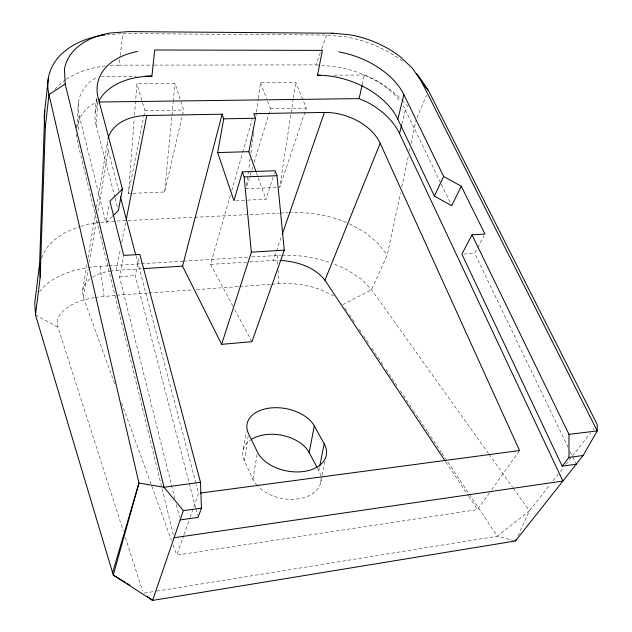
<?xml version="1.0" encoding="UTF-8"?>
<svg xmlns="http://www.w3.org/2000/svg" width="632" height="632" viewBox="0 0 632 632"><rect width="100%" height="100%" fill="white"/><g stroke="black" fill="none" stroke-linecap="round" stroke-linejoin="round"><path stroke-width="0.47" stroke-dasharray="3.16 2.37" d="M76.725 127.569L78.407 102.621M78.186 129.892L79.174 115.459A71.835 47.432 12.9 0 1 91.126 80.872L97.565 76.938M95.227 112.259L96.404 96.917M76.804 127.577A70.8 47.756 12.8 0 1 89.231 106.547L96.388 102.052L96.68 98.26M134.505 115.016L136.931 83.653L174.977 83.361L183.643 110.047L164.62 191.994L128.446 193.455L134.205 118.942M114.898 197.334L96.151 125.231L97.96 102.163M164.62 191.994L173.208 102.005M173.294 101.025L174.977 83.361M110.229 65.491A91.49 61.067 12.3 0 1 118.855 65.175L119.993 56.548M120.12 55.592L123.027 33.567L326.61 35.06L346.249 36.917A87.05 54.202 19.9 0 1 404.314 62.457M248.431 171.138L246.433 185.863M250.114 158.79L248.676 169.376M250.904 152.936L253.432 134.403M253.566 133.431L253.827 131.48M255.952 115.869L256.355 112.938M256.481 111.967L258.212 99.287M258.346 98.308L260.471 82.705L295.76 82.429L306.338 108.104L279.731 187.317L293.248 98.869M293.398 97.905L295.76 82.429M243.454 448.878L246.132 431.577M256.979 485.352A35.289 23.242 10.8 0 1 252.966 479.333L244.315 460.704L248.4 434.587M252.966 479.333L257.113 453.91M114.597 383.569L83.337 297.348L82.476 290.807L86.868 264.658M88.006 257.88L95.661 212.36M96.475 207.517L107.551 141.663M83.337 297.348L88.124 269.192M89.286 262.399L96.712 218.719M98.031 210.954L108.27 150.772A49.715 33.765 13.2 0 1 107.851 139.712M112.164 216.705L105.971 222.788L109.186 204.958M110.553 271.16L116.209 270.362L120.412 249.071M121.755 242.293L125.57 222.938M128.446 193.455L143.606 117.402M143.796 116.438L144.949 110.663L136.931 83.653M174.898 498.838L119.432 276.666L123.524 256.394M320.748 475.951A35.289 23.242 10.8 0 0 318.812 470.69L319.587 466.851M320.661 482.927L322.036 476.173M322.233 475.201L324.982 461.692M342.828 304.679L371.569 289.709L387.179 255.225L400.562 192.713M401.794 186.946L408.383 156.167M409.41 151.356L410.026 148.473M411.053 143.661L415.99 120.586M195.604 507.836L135.248 275.631L139.008 258.322M362.255 84.443L364.356 74.995L373.322 78.961A66.945 42.399 20 0 1 400.34 101.618M401.865 124.07L405.381 109.929A66.945 42.399 20 0 0 403.105 105.757M232.884 306.062L210.551 264.373L230.68 194.221M231.77 190.43L242.38 153.458M242.656 152.51L252.176 119.337M252.666 167.03L246.046 188.684L278.878 187.349M254.103 162.329L270.504 108.672L267.044 99.714M247.547 200.107L265.985 199.293L273.656 175.348M273.948 174.424L274.541 172.583M82.476 290.807L84.585 284.613L89.46 279.17L91.885 277.725M249.719 261.893L273.214 260.4L276.113 252.026M276.437 251.094L281.588 236.21M489.445 492.849L477.516 509.613L176.77 555.094L183.612 535.731M183.936 534.806L189.798 518.208M190.121 517.292L198.59 493.316L196.323 484.728M154.334 65.112L315.905 64.891L321.419 49.525M321.743 48.617L326.61 35.06M41.72 258.117C47.076 241.471 63.99 231.415 80.019 226.801M416.97 117.813L426.568 95.148M517.948 535.659L529.442 510.861L550.022 484.641M568.105 447.361L474.656 253.321L477.342 248.297M477.792 247.46L484.057 235.744M491.712 489.658L519.543 450.537M553.047 480.786L559.699 472.302M560.308 471.535L563.333 467.68M565.751 464.591L571.802 456.881M572.41 456.107L590.564 432.975M592.982 429.886L594.198 428.346M92.691 277.243L96.72 274.825L105.836 271.831L109.613 271.294M80.92 226.509L88.132 224.155L99.603 222.63M144.238 593.124L155.914 591.236M156.886 591.086L497.289 536.212L514.567 540.731M94.381 297.593C80.296 299.947 63.413 305.525 57.299 319.61L57.954 327.202L123.264 530.896M95.353 297.451L115.83 295.326M100.567 222.504L108.214 221.484L193.779 217.305M106.737 34.879L123.027 33.567M116.809 295.255L148.244 293.027M149.223 292.956L192.444 289.883M196.37 289.606L238.612 286.604M239.591 286.533L271.025 284.297M272.005 284.234L278.886 283.744A57.733 31.442 9.9 0 1 320.795 289.701L334.091 296.155M463.864 254.025L474.656 253.321M119.432 276.666L135.248 275.631M116.209 270.362L142.54 268.687M210.551 264.373L248.739 261.956M88.338 267.573A81.836 45.133 4 0 1 100.085 266.333L107.954 265.843M108.941 265.78L140.43 263.82M141.41 263.757L182.743 261.19M183.722 261.135L247.689 257.153M251.623 256.908L281.066 255.36M194.759 217.258L279.344 213.118M280.324 213.071L288.192 212.684M289.18 212.636C308.811 211.72 328.529 215.022 346.66 222.662M235.894 200.62L246.575 200.154M144.949 110.663L183.643 110.047M270.504 108.672L306.338 108.104M96.388 102.052L98.284 102.029M101.286 76.433L136.338 76.243M334.099 75.161L364.356 74.995M118.848 65.167L153.347 65.112M282.038 255.375L295.547 255.518A76.551 40.614 9.8 0 1 330.473 262.762M273.214 260.4L279.66 260.487M315.905 64.891L336.113 66.652A84.925 54.407 19.9 0 1 401.478 99.516M35.495 314.91L57.954 327.202M349.338 223.775L364.696 232.221L377.889 243.067L387.179 255.225M488.52 453.531L371.569 289.709L361.883 279.518L348.461 270.654A76.551 40.614 9.8 0 0 333.23 263.749M489.089 454.337L512.591 487.256M513.168 488.062L529.442 510.861L497.289 536.212L446.208 459.638M345.017 307.958L347.205 311.236M349.393 314.515L354.86 322.715M359.237 329.272L361.425 332.55M363.613 335.829L369.08 344.029M371.821 348.129L383.853 366.173M386.041 369.451L398.073 387.487M400.261 390.766L412.838 409.623M413.391 410.445L427.066 430.945M427.611 431.759L441.286 452.259M441.831 453.081L445.663 458.816M445.797 461.929L468.217 495.638M468.762 496.46L477.516 509.613M234.748 309.538L251.963 341.667M317.43 468.107L318.812 470.69M405.381 109.929L440.97 183.533M441.397 184.425L451.256 204.823M570.238 451.793L575.792 463.311M260.471 82.705L266.696 98.821M121.652 403.042L171.391 540.257M173.073 544.895L176.77 555.094M256.41 172.734L265.985 199.293M125.373 537.461L142.532 590.967M108.27 150.772L118.84 190.848M135.943 255.731L196.078 483.78M115.142 198.282L117.607 207.77M195.849 508.792L197.587 515.483M79.174 115.459L105.971 222.788M176.336 504.589L179.441 517.039M173.35 534.862L77.396 141.434A70.8 47.756 12.8 0 1 76.369 133.976M100.085 266.333L104.043 296.163M277.211 255.32L277.788 265.124M278.072 270.022L278.886 283.744M402.142 100.196A84.925 54.407 19.9 0 1 409.054 108.167M321.017 477.705A35.289 23.242 10.8 0 1 298.264 498.869A35.289 23.242 10.8 0 1 258.164 486.608M244.315 460.704A34.642 22.42 10.2 0 1 250.667 439.919M39.626 291.763A81.836 45.133 4 0 1 87.374 267.715M54.873 89.357A91.49 61.067 12.3 0 1 65.586 79.822M66.384 79.276A91.49 61.067 12.3 0 1 105.489 65.933M96.151 125.231A71.898 47.779 13.6 0 1 97.857 102.937"/><path stroke-width="0.95" d="M416.654 73.762A87.05 54.202 19.9 0 1 418.526 75.864L428.488 90.613L597.224 424.491L597.24 430.913L583.091 455.506L515.483 540.968L152.612 600.4L113.278 575.088L35.495 314.91L40.164 277.503L39.618 263.386L44.785 110.442L48.356 78.028M40.164 277.503L45.338 126.969A91.49 61.067 12.3 0 1 44.785 110.442M99.184 100.338A71.898 47.779 13.6 0 1 151.917 76.156L154.706 49.991L322.383 50.394L317.501 75.248A67.656 43.3 19.8 0 1 397.844 119.211L434.382 196.086L451.69 205.708L461.265 186.203L443.632 176.462L403.88 94.658A68.604 42.937 19.7 0 0 338.815 51.911M45.338 126.969L48.964 94.61A93.931 61.051 12.7 0 1 101.981 35.313M39.618 263.386L34.76 303.02L35.495 314.91M222.116 114.195L182.53 266.151L221.611 344.345L251.963 341.667L284.297 250.153L276.99 175.704L275.133 170.743L242.364 171.896L233.958 200.707L217.661 152.573L223.744 118.832L222.116 114.195L146.782 115.522A49.715 33.765 13.2 0 0 108.064 138.748M137.507 51.516A72.98 47.44 13.7 0 0 98.26 98.323L122.434 189.063L118.35 210.614L112.852 216.025M316.972 467.238L309.159 452.599L314.309 425.936A35.179 22.081 10.2 0 0 270.172 408.019A35.179 22.081 10.2 0 0 248.558 433.623L257.422 452.03A35.85 22.91 10.8 0 0 303.06 471.583A35.85 22.91 10.8 0 0 324.208 443.822L314.309 425.936M126.147 220.039L146.782 115.522M256.086 171.817L248.826 151.672L255.525 118.231L253.811 113.649L324.398 112.441A46.61 30.415 20.1 0 1 380.172 143.259L519.543 450.537L200.549 493.055M319.776 465.887L324.208 443.822M99.232 102.013L359.118 98.616L362.049 85.383M397.844 119.211L403.88 94.658M147.161 596.245L152.612 600.4L174.053 537.737L562.891 481.039L399.519 133.502L401.628 125.01M112.575 572.758L138.953 483.077L48.964 94.61L65.175 84.009L64.456 69.378A80.051 51.524 12.8 0 1 109.699 33.093L128.43 31.6L332.969 33.219L350.452 34.886A74.149 45.702 19.9 0 1 400.246 56.777L412.396 68.216L421.647 81.868L428.488 90.613M221.611 344.345L251.37 252.144L244.126 176.921L242.364 171.896M174.053 537.737L183.343 510.632L164.028 487.264L65.175 84.009M282.228 234.346L324.398 112.441M122.434 189.063L109.857 201.205L123.714 255.423L139.838 254.475L200.494 482.248L201.45 508.136L198.085 517.395L180.16 519.907M445.252 461.107L324.951 280.245L380.172 143.259M515.483 540.968L516.304 539.199M434.382 196.086L443.632 176.462M461.265 186.203L484.957 234.069L472.017 234.835L461.897 254.151L562.203 466.171L576.218 464.196M562.203 466.171L568.998 457.426L568.982 434.35L472.017 234.835M331.152 33.749L332.969 33.219M200.494 482.248L164.028 487.264L138.953 483.077L113.278 575.088L125.776 582.664M183.343 510.632L201.45 508.136M568.998 457.426L583.091 455.506M568.982 434.35L597.24 430.913L421.647 81.868M101.95 35.258L104.817 35.029M143.519 268.624L182.53 266.151M251.37 252.144L284.297 250.153M244.126 176.921L276.99 175.704M217.661 152.573L248.826 151.672M223.744 118.832L255.525 118.231M145.099 76.196L151.917 76.156M317.501 75.248L320.432 75.232M280.576 260.495C296.922 261.395 314.515 266.917 324.951 280.245M359.118 98.616L367.974 102.542A66.052 42.747 20.1 0 1 399.519 133.502M127.435 583.676L129.939 585.192M120.349 196.568L135.69 254.775M251.489 439.382A34.642 22.42 10.2 0 1 309.159 452.599"/></g></svg>
